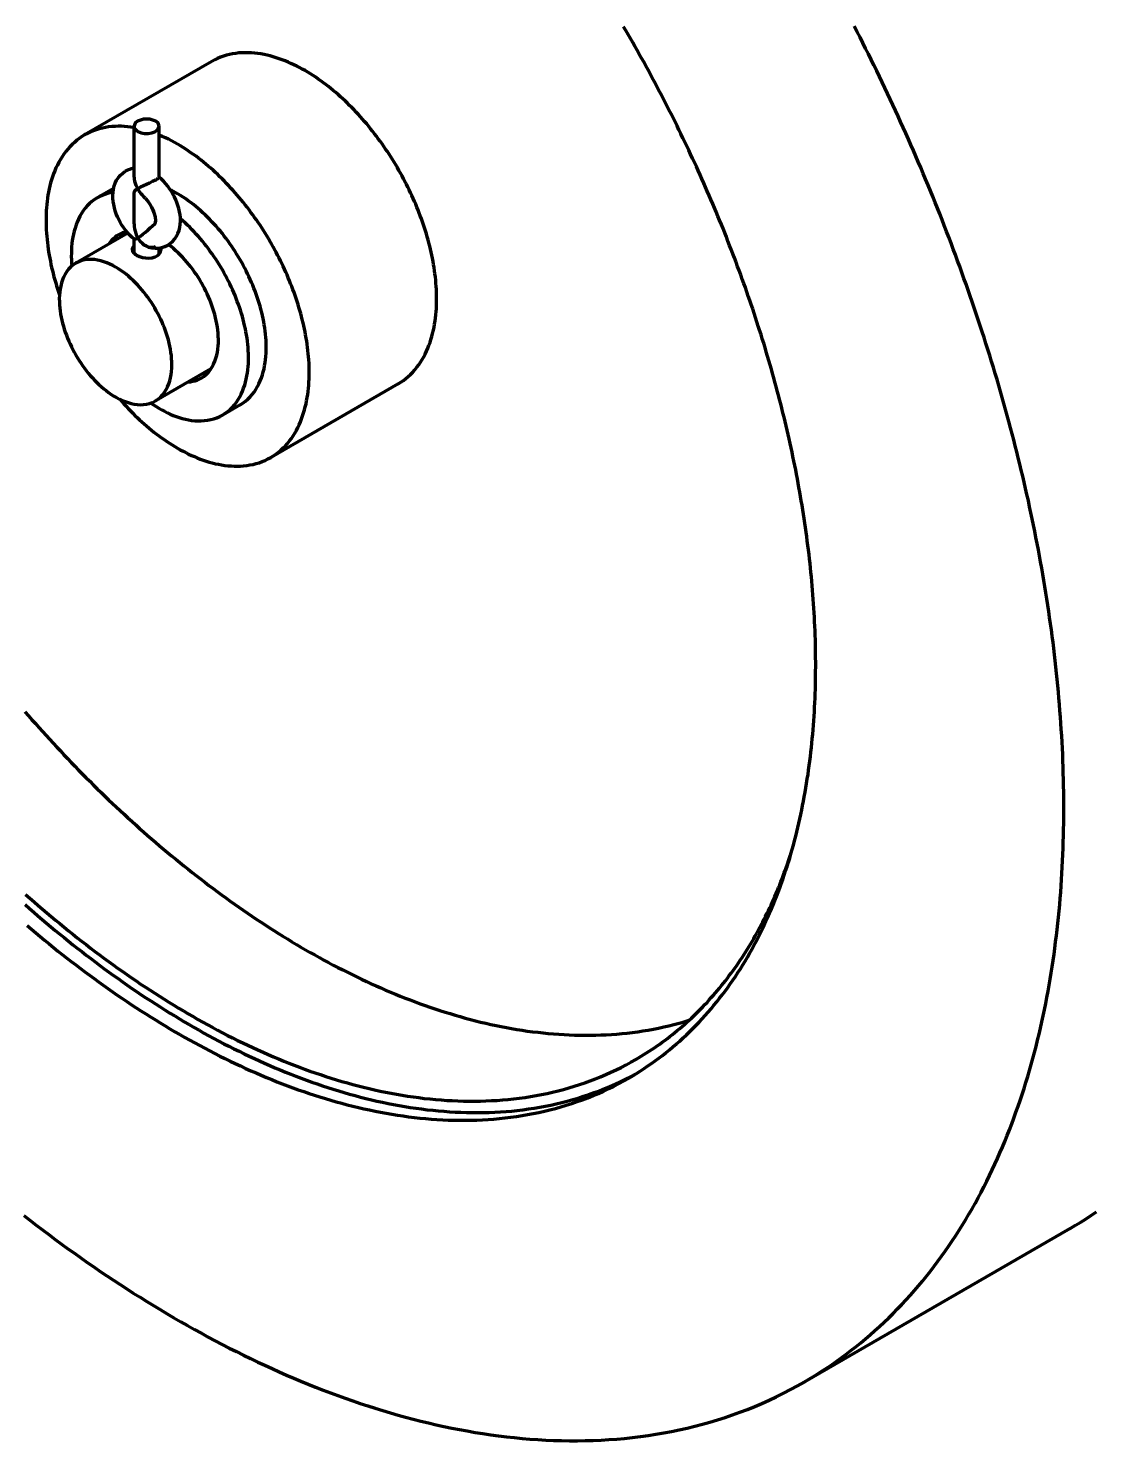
# Model space of a CAD drawing. Header units: millimetres. Extents: x 0 to 2382, y 0 to 420.
# Drawn here: x 286.15 to 303.14, y 48.27 to 70.81 of the extents above; entities that cross this region are included whole.
import ezdxf

# ---------------------------------------------------------------- set-up
doc = ezdxf.new("R2010")
doc.units = ezdxf.units.MM
doc.layers.add('01-VISIBLE', color=7, linetype='CONTINUOUS', lineweight=70)

msp = doc.modelspace()

# ---------------------------------------------------------------- linework, layer by layer
at = {"layer": '01-VISIBLE'}
for p, q in [((289.082, 70.277), (287.049, 69.103)), ((287.839, 68.43), (287.839, 69.242)), ((288.239, 68.43), (288.239, 69.242)), ((287.512, 68.25), (287.251, 68.1)), ((287.839, 67.684), (287.839, 68.187)), ((287.739, 67.539), (286.909, 67.06)), ((287.839, 67.216), (287.839, 67.44)), ((288.239, 67.201), (288.239, 67.3)), ((289.066, 65.372), (288.179, 64.86)), ((292.052, 65.133), (290.019, 63.959)), ((289.534, 64.799), (289.251, 64.636)), ((302.777, 51.66), (298.534, 49.211))]:
    msp.add_line(p, q, dxfattribs=at)
for points in [[(295.734, 54.06), (295.796, 54.097), (295.858, 54.134), (295.918, 54.172), (295.979, 54.212), (296.038, 54.252), (296.098, 54.292), (296.156, 54.334), (296.214, 54.377), (296.271, 54.42), (296.328, 54.465), (296.383, 54.51), (296.439, 54.556), (296.493, 54.603), (296.547, 54.65), (296.6, 54.699), (296.653, 54.748), (296.705, 54.797), (296.756, 54.848), (296.806, 54.899), (296.856, 54.951), (296.905, 55.004), (296.953, 55.057), (297, 55.111), (297.047, 55.165), (297.093, 55.221), (297.139, 55.276), (297.183, 55.333), (297.227, 55.39), (297.27, 55.447), (297.313, 55.505), (297.354, 55.564), (297.395, 55.623), (297.435, 55.682), (297.475, 55.742), (297.514, 55.803), (297.552, 55.864), (297.589, 55.925), (297.626, 55.987), (297.661, 56.049), (297.697, 56.112), (297.731, 56.175), (297.765, 56.239), (297.798, 56.302), (297.83, 56.367), (297.862, 56.431), (297.893, 56.496), (297.923, 56.561), (297.953, 56.626), (297.982, 56.692), (298.011, 56.758), (298.038, 56.824), (298.065, 56.891), (298.092, 56.958), (298.118, 57.025), (298.143, 57.092), (298.167, 57.16), (298.191, 57.228), (298.214, 57.296), (298.237, 57.364), (298.259, 57.432), (298.281, 57.501), (298.302, 57.569), (298.322, 57.638), (298.342, 57.707), (298.361, 57.777), (298.379, 57.846), (298.397, 57.916), (298.415, 57.985), (298.432, 58.055), (298.448, 58.125), (298.464, 58.195), (298.479, 58.266), (298.494, 58.336), (298.508, 58.406), (298.522, 58.477), (298.535, 58.548), (298.548, 58.618), (298.56, 58.689), (298.572, 58.76), (298.583, 58.831), (298.594, 58.902), (298.604, 58.973), (298.614, 59.044), (298.623, 59.116), (298.632, 59.187), (298.64, 59.258), (298.648, 59.33), (298.655, 59.401), (298.662, 59.473), (298.669, 59.544), (298.675, 59.616), (298.681, 59.688), (298.686, 59.759), (298.691, 59.831), (298.695, 59.903), (298.699, 59.974), (298.703, 60.046), (298.706, 60.118), (298.709, 60.19), (298.711, 60.262), (298.713, 60.333), (298.714, 60.405), (298.715, 60.477), (298.716, 60.549), (298.717, 60.621), (298.717, 60.693), (298.716, 60.765), (298.715, 60.836), (298.714, 60.908), (298.713, 60.98), (298.711, 61.052), (298.709, 61.124), (298.706, 61.196), (298.703, 61.267), (298.7, 61.339), (298.696, 61.411), (298.692, 61.483), (298.688, 61.554), (298.683, 61.626), (298.678, 61.698), (298.673, 61.77), (298.667, 61.841), (298.661, 61.913), (298.655, 61.984), (298.648, 62.056), (298.641, 62.127), (298.634, 62.199), (298.626, 62.27), (298.618, 62.342), (298.61, 62.413), (298.601, 62.485), (298.592, 62.556), (298.583, 62.627), (298.574, 62.698), (298.564, 62.77), (298.554, 62.841), (298.543, 62.912), (298.533, 62.983), (298.522, 63.054), (298.511, 63.125), (298.499, 63.196), (298.487, 63.267), (298.475, 63.338), (298.463, 63.408), (298.45, 63.479), (298.437, 63.55), (298.424, 63.62), (298.41, 63.691), (298.397, 63.761), (298.383, 63.832), (298.368, 63.902), (298.354, 63.973), (298.339, 64.043), (298.324, 64.113), (298.308, 64.184), (298.293, 64.254), (298.277, 64.324), (298.261, 64.394), (298.244, 64.464), (298.228, 64.534), (298.211, 64.604), (298.194, 64.673), (298.176, 64.743), (298.159, 64.813), (298.141, 64.882), (298.123, 64.952), (298.104, 65.021), (298.086, 65.091), (298.067, 65.16), (298.048, 65.229), (298.029, 65.299), (298.009, 65.368), (297.989, 65.437), (297.969, 65.506), (297.949, 65.575), (297.928, 65.644), (297.908, 65.712), (297.887, 65.781), (297.865, 65.85), (297.844, 65.918), (297.822, 65.987), (297.8, 66.055), (297.778, 66.124), (297.756, 66.192), (297.734, 66.26), (297.711, 66.328), (297.688, 66.397), (297.665, 66.465), (297.641, 66.533), (297.618, 66.6), (297.594, 66.668), (297.57, 66.736), (297.545, 66.804), (297.521, 66.871), (297.496, 66.939), (297.471, 67.006), (297.446, 67.073), (297.421, 67.141), (297.395, 67.208), (297.369, 67.275), (297.343, 67.342), (297.317, 67.409), (297.291, 67.476), (297.264, 67.542), (297.238, 67.609), (297.211, 67.676), (297.183, 67.742), (297.156, 67.809), (297.128, 67.875), (297.101, 67.941), (297.073, 68.007), (297.044, 68.074), (297.016, 68.14), (296.987, 68.205), (296.959, 68.271), (296.93, 68.337), (296.901, 68.403), (296.871, 68.468), (296.842, 68.534), (296.812, 68.599), (296.782, 68.665), (296.752, 68.73), (296.721, 68.795), (296.691, 68.86), (296.66, 68.925), (296.629, 68.99), (296.598, 69.055), (296.567, 69.119), (296.535, 69.184), (296.504, 69.248), (296.472, 69.313), (296.44, 69.377), (296.408, 69.441), (296.375, 69.506), (296.343, 69.57), (296.31, 69.633), (296.277, 69.697), (296.244, 69.761), (296.21, 69.825), (296.177, 69.888), (296.143, 69.952), (296.109, 70.015), (296.075, 70.078), (296.041, 70.142), (296.006, 70.205), (295.972, 70.268), (295.937, 70.33), (295.902, 70.393), (295.867, 70.456), (295.831, 70.518), (295.796, 70.581), (295.76, 70.643), (295.724, 70.706), (295.688, 70.768), (295.652, 70.83)], [(298.534, 49.211), (298.62, 49.261), (298.706, 49.313), (298.79, 49.366), (298.874, 49.421), (298.957, 49.476), (299.039, 49.533), (299.12, 49.591), (299.2, 49.65), (299.28, 49.711), (299.358, 49.772), (299.436, 49.835), (299.513, 49.899), (299.588, 49.964), (299.663, 50.03), (299.737, 50.097), (299.81, 50.165), (299.882, 50.234), (299.953, 50.304), (300.023, 50.376), (300.092, 50.448), (300.16, 50.521), (300.227, 50.595), (300.293, 50.67), (300.358, 50.745), (300.422, 50.822), (300.485, 50.9), (300.547, 50.978), (300.608, 51.057), (300.667, 51.137), (300.726, 51.217), (300.784, 51.299), (300.841, 51.381), (300.897, 51.463), (300.952, 51.547), (301.006, 51.631), (301.058, 51.716), (301.11, 51.801), (301.161, 51.887), (301.211, 51.973), (301.26, 52.06), (301.308, 52.148), (301.355, 52.236), (301.401, 52.324), (301.446, 52.414), (301.49, 52.503), (301.533, 52.593), (301.575, 52.684), (301.616, 52.775), (301.656, 52.866), (301.696, 52.958), (301.734, 53.05), (301.772, 53.142), (301.809, 53.235), (301.844, 53.328), (301.879, 53.422), (301.913, 53.515), (301.947, 53.609), (301.979, 53.704), (302.01, 53.799), (302.041, 53.894), (302.071, 53.989), (302.1, 54.084), (302.128, 54.18), (302.156, 54.276), (302.182, 54.372), (302.208, 54.469), (302.233, 54.565), (302.257, 54.662), (302.281, 54.759), (302.304, 54.856), (302.325, 54.954), (302.347, 55.051), (302.367, 55.149), (302.387, 55.247), (302.406, 55.345), (302.424, 55.443), (302.442, 55.541), (302.459, 55.639), (302.475, 55.738), (302.491, 55.836), (302.506, 55.935), (302.52, 56.034), (302.533, 56.133), (302.546, 56.232), (302.559, 56.331), (302.57, 56.43), (302.581, 56.529), (302.591, 56.628), (302.601, 56.728), (302.61, 56.827), (302.619, 56.927), (302.627, 57.026), (302.634, 57.126), (302.641, 57.225), (302.647, 57.325), (302.652, 57.425), (302.657, 57.524), (302.661, 57.624), (302.665, 57.724), (302.668, 57.823), (302.671, 57.923), (302.673, 58.023), (302.675, 58.123), (302.676, 58.223), (302.676, 58.322), (302.676, 58.422), (302.676, 58.522), (302.675, 58.622), (302.673, 58.722), (302.671, 58.821), (302.668, 58.921), (302.665, 59.021), (302.662, 59.121), (302.658, 59.22), (302.653, 59.32), (302.648, 59.42), (302.642, 59.519), (302.636, 59.619), (302.63, 59.719), (302.623, 59.818), (302.615, 59.918), (302.607, 60.017), (302.599, 60.117), (302.59, 60.216), (302.581, 60.315), (302.571, 60.415), (302.561, 60.514), (302.55, 60.613), (302.539, 60.713), (302.528, 60.812), (302.516, 60.911), (302.504, 61.01), (302.491, 61.109), (302.478, 61.208), (302.464, 61.307), (302.45, 61.405), (302.436, 61.504), (302.421, 61.603), (302.406, 61.702), (302.39, 61.8), (302.374, 61.899), (302.358, 61.997), (302.341, 62.096), (302.324, 62.194), (302.306, 62.292), (302.288, 62.39), (302.27, 62.488), (302.251, 62.586), (302.232, 62.684), (302.213, 62.782), (302.193, 62.88), (302.172, 62.978), (302.152, 63.075), (302.131, 63.173), (302.11, 63.271), (302.088, 63.368), (302.066, 63.465), (302.043, 63.563), (302.021, 63.66), (301.998, 63.757), (301.974, 63.854), (301.95, 63.951), (301.926, 64.048), (301.902, 64.144), (301.877, 64.241), (301.852, 64.338), (301.826, 64.434), (301.8, 64.531), (301.774, 64.627), (301.748, 64.723), (301.721, 64.819), (301.694, 64.915), (301.666, 65.011), (301.638, 65.107), (301.61, 65.203), (301.582, 65.298), (301.553, 65.394), (301.524, 65.489), (301.494, 65.585), (301.464, 65.68), (301.434, 65.775), (301.404, 65.87), (301.373, 65.965), (301.342, 66.06), (301.311, 66.155), (301.279, 66.25), (301.247, 66.344), (301.215, 66.439), (301.183, 66.533), (301.15, 66.627), (301.117, 66.721), (301.083, 66.816), (301.05, 66.909), (301.016, 67.003), (300.981, 67.097), (300.947, 67.191), (300.912, 67.284), (300.877, 67.378), (300.841, 67.471), (300.805, 67.564), (300.769, 67.657), (300.733, 67.75), (300.696, 67.843), (300.659, 67.936), (300.622, 68.028), (300.585, 68.121), (300.547, 68.213), (300.509, 68.305), (300.471, 68.398), (300.432, 68.49), (300.393, 68.582), (300.354, 68.673), (300.315, 68.765), (300.275, 68.857), (300.235, 68.948), (300.195, 69.039), (300.154, 69.131), (300.113, 69.222), (300.072, 69.313), (300.031, 69.403), (299.989, 69.494), (299.947, 69.585), (299.905, 69.675), (299.863, 69.766), (299.82, 69.856), (299.777, 69.946), (299.734, 70.036), (299.691, 70.126), (299.647, 70.216), (299.603, 70.305), (299.559, 70.395), (299.514, 70.484), (299.469, 70.573), (299.424, 70.662), (299.379, 70.751), (299.333, 70.84)], [(290.567, 70.13), (290.523, 70.155), (290.479, 70.179), (290.434, 70.202), (290.389, 70.224), (290.343, 70.245), (290.297, 70.266), (290.251, 70.285), (290.204, 70.303), (290.156, 70.32), (290.108, 70.336), (290.06, 70.351), (290.011, 70.364), (289.963, 70.376), (289.913, 70.387), (289.864, 70.396), (289.814, 70.403), (289.764, 70.409), (289.713, 70.413), (289.663, 70.416), (289.613, 70.416), (289.562, 70.414), (289.512, 70.411), (289.462, 70.405), (289.412, 70.397), (289.363, 70.387), (289.314, 70.374), (289.266, 70.36), (289.218, 70.342), (289.172, 70.323), (289.126, 70.301), (289.082, 70.277)], [(292.052, 65.133), (292.095, 65.159), (292.137, 65.187), (292.177, 65.218), (292.215, 65.25), (292.252, 65.284), (292.287, 65.32), (292.32, 65.358), (292.352, 65.397), (292.382, 65.437), (292.41, 65.478), (292.437, 65.521), (292.462, 65.565), (292.485, 65.609), (292.507, 65.655), (292.527, 65.701), (292.545, 65.748), (292.562, 65.795), (292.577, 65.843), (292.592, 65.891), (292.604, 65.939), (292.616, 65.988), (292.626, 66.038), (292.635, 66.087), (292.643, 66.137), (292.649, 66.186), (292.655, 66.236), (292.659, 66.286), (292.663, 66.337), (292.665, 66.387), (292.667, 66.437), (292.667, 66.487), (292.667, 66.537), (292.666, 66.588), (292.664, 66.638), (292.661, 66.688), (292.657, 66.738), (292.653, 66.788), (292.647, 66.838), (292.641, 66.888), (292.635, 66.938), (292.627, 66.987), (292.619, 67.037), (292.61, 67.087), (292.601, 67.136), (292.591, 67.185), (292.58, 67.234), (292.569, 67.283), (292.557, 67.332), (292.544, 67.381), (292.531, 67.429), (292.518, 67.478), (292.504, 67.526), (292.489, 67.574), (292.474, 67.622), (292.458, 67.669), (292.441, 67.717), (292.425, 67.764), (292.407, 67.811), (292.389, 67.858), (292.371, 67.905), (292.352, 67.952), (292.333, 67.998), (292.313, 68.044), (292.293, 68.09), (292.272, 68.136), (292.251, 68.182), (292.23, 68.227), (292.208, 68.272), (292.185, 68.317), (292.162, 68.362), (292.139, 68.406), (292.115, 68.45), (292.091, 68.494), (292.066, 68.538), (292.041, 68.582), (292.015, 68.625), (291.989, 68.668), (291.963, 68.711), (291.936, 68.753), (291.909, 68.796), (291.881, 68.838), (291.853, 68.879), (291.825, 68.921), (291.796, 68.962), (291.767, 69.003), (291.737, 69.043), (291.707, 69.083), (291.677, 69.123), (291.646, 69.163), (291.614, 69.202), (291.583, 69.241), (291.551, 69.28), (291.518, 69.318), (291.485, 69.356), (291.452, 69.394), (291.418, 69.431), (291.384, 69.468), (291.349, 69.504), (291.314, 69.54), (291.279, 69.576), (291.243, 69.611), (291.207, 69.646), (291.17, 69.68), (291.133, 69.714), (291.095, 69.747), (291.057, 69.78), (291.019, 69.812), (290.98, 69.844), (290.941, 69.876), (290.901, 69.906), (290.861, 69.937), (290.82, 69.966), (290.779, 69.995), (290.738, 70.024), (290.696, 70.051), (290.653, 70.078), (290.61, 70.104), (290.567, 70.13)], [(287.839, 69.221), (287.789, 69.229), (287.738, 69.235), (287.688, 69.239), (287.637, 69.242), (287.586, 69.242), (287.535, 69.241), (287.484, 69.238), (287.433, 69.232), (287.383, 69.224), (287.333, 69.214), (287.284, 69.201), (287.235, 69.187), (287.187, 69.169), (287.14, 69.15), (287.094, 69.128), (287.049, 69.103)], [(288.239, 69.242), (288.222, 69.289), (288.184, 69.321), (288.139, 69.342), (288.09, 69.354), (288.039, 69.357), (287.989, 69.354), (287.94, 69.342), (287.894, 69.321), (287.856, 69.289), (287.839, 69.242)], [(287.839, 69.242), (287.842, 69.225), (287.848, 69.208), (287.858, 69.194), (287.87, 69.181), (287.883, 69.17), (287.898, 69.16)], [(287.898, 69.16), (287.95, 69.139), (288.006, 69.128), (288.063, 69.127), (288.12, 69.136), (288.173, 69.156), (288.218, 69.19), (288.239, 69.242)], [(287.049, 69.103), (287.006, 69.077), (286.964, 69.048), (286.924, 69.018), (286.886, 68.985), (286.849, 68.951), (286.813, 68.915), (286.78, 68.877), (286.748, 68.838), (286.718, 68.797), (286.69, 68.755), (286.663, 68.712), (286.638, 68.668), (286.615, 68.623), (286.593, 68.578), (286.573, 68.531), (286.555, 68.484), (286.538, 68.437), (286.523, 68.389), (286.508, 68.34), (286.496, 68.291), (286.484, 68.242), (286.474, 68.192), (286.465, 68.143), (286.458, 68.093), (286.451, 68.043), (286.446, 67.992), (286.442, 67.942), (286.438, 67.892), (286.436, 67.841), (286.435, 67.791), (286.434, 67.74), (286.435, 67.69), (286.436, 67.639), (286.438, 67.589), (286.441, 67.538), (286.445, 67.488), (286.45, 67.438), (286.455, 67.387), (286.462, 67.337), (286.468, 67.287), (286.476, 67.237), (286.484, 67.187), (286.493, 67.138), (286.503, 67.088), (286.513, 67.039), (286.524, 66.989), (286.536, 66.94), (286.548, 66.891), (286.561, 66.842), (286.574, 66.793), (286.588, 66.745), (286.602, 66.696), (286.617, 66.648), (286.633, 66.6), (286.649, 66.552)], [(288.534, 68.956), (288.486, 68.983), (288.438, 69.009), (288.389, 69.034), (288.34, 69.058), (288.29, 69.081), (288.239, 69.102)], [(290.019, 63.959), (290.062, 63.985), (290.104, 64.014), (290.144, 64.044), (290.182, 64.076), (290.219, 64.111), (290.254, 64.146), (290.287, 64.184), (290.319, 64.223), (290.349, 64.263), (290.377, 64.305), (290.404, 64.347), (290.429, 64.391), (290.452, 64.436), (290.474, 64.481), (290.494, 64.527), (290.512, 64.574), (290.529, 64.621), (290.545, 64.669), (290.559, 64.717), (290.571, 64.766), (290.583, 64.815), (290.593, 64.864), (290.602, 64.913), (290.61, 64.963), (290.616, 65.013), (290.622, 65.063), (290.626, 65.113), (290.63, 65.163), (290.632, 65.213), (290.634, 65.263), (290.634, 65.313), (290.634, 65.364), (290.633, 65.414), (290.631, 65.464), (290.628, 65.514), (290.624, 65.564), (290.62, 65.614), (290.614, 65.664), (290.608, 65.714), (290.602, 65.764), (290.594, 65.814), (290.586, 65.863), (290.577, 65.913), (290.568, 65.962), (290.558, 66.011), (290.547, 66.06), (290.536, 66.109), (290.524, 66.158), (290.512, 66.207), (290.498, 66.255), (290.485, 66.304), (290.471, 66.352), (290.456, 66.4), (290.441, 66.448), (290.425, 66.496), (290.409, 66.543), (290.392, 66.59), (290.374, 66.638), (290.357, 66.685), (290.338, 66.731), (290.319, 66.778), (290.3, 66.824), (290.28, 66.871), (290.26, 66.917), (290.239, 66.962), (290.218, 67.008), (290.197, 67.053), (290.175, 67.098), (290.152, 67.143), (290.129, 67.188), (290.106, 67.232), (290.082, 67.277), (290.058, 67.321), (290.033, 67.365), (290.008, 67.408), (289.982, 67.451), (289.957, 67.494), (289.93, 67.537), (289.903, 67.58), (289.876, 67.622), (289.849, 67.664), (289.821, 67.706), (289.792, 67.747), (289.763, 67.788), (289.734, 67.829), (289.704, 67.869), (289.674, 67.91), (289.644, 67.95), (289.613, 67.989), (289.582, 68.029), (289.55, 68.068), (289.518, 68.106), (289.485, 68.144), (289.452, 68.182), (289.419, 68.22), (289.385, 68.257), (289.351, 68.294), (289.316, 68.33), (289.281, 68.366), (289.246, 68.402), (289.21, 68.437), (289.174, 68.472), (289.137, 68.506), (289.1, 68.54), (289.062, 68.573), (289.024, 68.606), (288.986, 68.639), (288.947, 68.671), (288.908, 68.702), (288.868, 68.733), (288.828, 68.763), (288.787, 68.792), (288.746, 68.821), (288.705, 68.85), (288.663, 68.877), (288.62, 68.904), (288.578, 68.931), (288.534, 68.956)], [(287.84, 67.44), (287.802, 67.473), (287.767, 67.508), (287.733, 67.546), (287.701, 67.585), (287.672, 67.625), (287.644, 67.667), (287.619, 67.71), (287.595, 67.755), (287.574, 67.8), (287.555, 67.847), (287.539, 67.894), (287.525, 67.943), (287.514, 67.992), (287.506, 68.041), (287.501, 68.091), (287.5, 68.141), (287.503, 68.192), (287.51, 68.241), (287.522, 68.29), (287.538, 68.337), (287.56, 68.383), (287.588, 68.425), (287.62, 68.463), (287.658, 68.496), (287.699, 68.524)], [(287.839, 68.571), (287.815, 68.567), (287.791, 68.562), (287.767, 68.555), (287.744, 68.546), (287.721, 68.536), (287.699, 68.524)], [(287.839, 68.43), (287.842, 68.397), (287.848, 68.365), (287.857, 68.334), (287.869, 68.304), (287.882, 68.274), (287.898, 68.246)], [(288.181, 68.385), (288.134, 68.36), (288.087, 68.337), (288.04, 68.314), (287.992, 68.293), (287.944, 68.27), (287.898, 68.246)], [(288.181, 68.385), (288.191, 68.391), (288.202, 68.398), (288.212, 68.404), (288.223, 68.412), (288.232, 68.42), (288.239, 68.43)], [(288.239, 68.43), (288.239, 68.43), (288.239, 68.43), (288.239, 68.431), (288.239, 68.431), (288.239, 68.431), (288.239, 68.431)], [(288.379, 67.347), (288.421, 67.375), (288.458, 67.408), (288.491, 67.446), (288.518, 67.488), (288.54, 67.534), (288.557, 67.581), (288.569, 67.63), (288.576, 67.679), (288.579, 67.729), (288.578, 67.78), (288.573, 67.829), (288.565, 67.879), (288.554, 67.928), (288.54, 67.976), (288.524, 68.024), (288.505, 68.07), (288.484, 68.116), (288.46, 68.16), (288.435, 68.203), (288.407, 68.245), (288.378, 68.286), (288.346, 68.325), (288.313, 68.362), (288.277, 68.397), (288.239, 68.431)], [(287.251, 68.1), (287.208, 68.073), (287.167, 68.042), (287.129, 68.009), (287.093, 67.973), (287.059, 67.935), (287.028, 67.894), (287, 67.852), (286.975, 67.807), (286.952, 67.762), (286.931, 67.715), (286.913, 67.668), (286.897, 67.619), (286.883, 67.57), (286.871, 67.521), (286.861, 67.471), (286.853, 67.42), (286.847, 67.37), (286.842, 67.319), (286.839, 67.268), (286.838, 67.217), (286.837, 67.166), (286.838, 67.115), (286.841, 67.064), (286.845, 67.014)], [(287.502, 68.185), (287.458, 68.178), (287.415, 68.168), (287.373, 68.155), (287.331, 68.139), (287.291, 68.121), (287.251, 68.1)], [(287.898, 68.246), (287.886, 68.238), (287.874, 68.231), (287.862, 68.222), (287.852, 68.212), (287.843, 68.2), (287.839, 68.187)], [(288.015, 68.095), (287.993, 68.118), (287.972, 68.142), (287.951, 68.167), (287.932, 68.192), (287.915, 68.219), (287.898, 68.246)], [(287.9, 68.178), (287.9, 68.178), (287.9, 68.178), (287.9, 68.178), (287.9, 68.178), (287.9, 68.178), (287.9, 68.178)], [(288.015, 68.095), (288.049, 68.057), (288.079, 68.017), (288.106, 67.974), (288.13, 67.929), (288.149, 67.882), (288.165, 67.834), (288.175, 67.785), (288.179, 67.734), (288.17, 67.685)], [(288.02, 68.09), (288.057, 68.047), (288.089, 68.002), (288.118, 67.953), (288.141, 67.903), (288.16, 67.85), (288.174, 67.795), (288.179, 67.74), (288.17, 67.685)], [(288.534, 68.164), (288.516, 68.175), (288.497, 68.185), (288.479, 68.195), (288.46, 68.205), (288.441, 68.215), (288.422, 68.224)], [(289.534, 64.799), (289.577, 64.826), (289.618, 64.856), (289.656, 64.889), (289.692, 64.925), (289.725, 64.963), (289.756, 65.003), (289.784, 65.045), (289.809, 65.089), (289.832, 65.134), (289.853, 65.18), (289.871, 65.227), (289.887, 65.275), (289.901, 65.323), (289.913, 65.372), (289.923, 65.422), (289.931, 65.472), (289.938, 65.522), (289.943, 65.572), (289.946, 65.623), (289.948, 65.673), (289.948, 65.724), (289.948, 65.774), (289.945, 65.825), (289.942, 65.875), (289.937, 65.925), (289.932, 65.976), (289.925, 66.026), (289.917, 66.076), (289.908, 66.125), (289.898, 66.175), (289.888, 66.224), (289.876, 66.273), (289.863, 66.322), (289.85, 66.371), (289.835, 66.42), (289.82, 66.468), (289.804, 66.516), (289.788, 66.563), (289.77, 66.611), (289.752, 66.658), (289.733, 66.705), (289.714, 66.751), (289.693, 66.798), (289.672, 66.844), (289.651, 66.889), (289.628, 66.935), (289.605, 66.98), (289.581, 67.024), (289.557, 67.068), (289.532, 67.112), (289.506, 67.156), (289.48, 67.199), (289.453, 67.242), (289.426, 67.284), (289.398, 67.326), (289.369, 67.368), (289.339, 67.409), (289.309, 67.45), (289.279, 67.49), (289.248, 67.529), (289.216, 67.569), (289.183, 67.607), (289.15, 67.646), (289.116, 67.683), (289.082, 67.72), (289.047, 67.757), (289.012, 67.793), (288.975, 67.828), (288.939, 67.863), (288.901, 67.897), (288.863, 67.93), (288.824, 67.962), (288.785, 67.994), (288.745, 68.025), (288.704, 68.054), (288.663, 68.083), (288.62, 68.111), (288.578, 68.138), (288.534, 68.164)], [(287.839, 67.684), (287.841, 67.646), (287.846, 67.607), (287.854, 67.569), (287.866, 67.532), (287.88, 67.496), (287.898, 67.462)], [(287.898, 67.462), (287.941, 67.489), (287.981, 67.52), (288.02, 67.552), (288.058, 67.586), (288.095, 67.621), (288.132, 67.656), (288.171, 67.688)], [(288.17, 67.685), (288.171, 67.686), (288.172, 67.688), (288.174, 67.689), (288.175, 67.69), (288.177, 67.692), (288.179, 67.693)], [(289.251, 64.636), (289.294, 64.663), (289.335, 64.693), (289.373, 64.726), (289.409, 64.762), (289.442, 64.8), (289.473, 64.84), (289.501, 64.882), (289.527, 64.925), (289.55, 64.971), (289.57, 65.017), (289.588, 65.064), (289.605, 65.112), (289.618, 65.16), (289.63, 65.21), (289.64, 65.259), (289.649, 65.309), (289.655, 65.359), (289.66, 65.409), (289.663, 65.46), (289.665, 65.51), (289.666, 65.561), (289.665, 65.612), (289.662, 65.662), (289.659, 65.713), (289.654, 65.763), (289.649, 65.813), (289.642, 65.863), (289.634, 65.913), (289.625, 65.963), (289.615, 66.013), (289.604, 66.062), (289.593, 66.111), (289.58, 66.16), (289.567, 66.209), (289.552, 66.257), (289.537, 66.306), (289.521, 66.354), (289.505, 66.401), (289.487, 66.449), (289.469, 66.496), (289.45, 66.543), (289.43, 66.59), (289.41, 66.636), (289.389, 66.682), (289.367, 66.728), (289.345, 66.773), (289.321, 66.818), (289.298, 66.862), (289.273, 66.907), (289.248, 66.951), (289.223, 66.994), (289.196, 67.037), (289.169, 67.08), (289.142, 67.123), (289.114, 67.165), (289.085, 67.206), (289.055, 67.247), (289.025, 67.288), (288.995, 67.328), (288.963, 67.368), (288.931, 67.407), (288.899, 67.446), (288.866, 67.484), (288.832, 67.522), (288.798, 67.559), (288.763, 67.595), (288.727, 67.631), (288.691, 67.667), (288.654, 67.701), (288.616, 67.735), (288.578, 67.768)], [(287.591, 67.511), (287.561, 67.492), (287.532, 67.47), (287.505, 67.446), (287.481, 67.421), (287.458, 67.393), (287.436, 67.364)], [(287.72, 67.561), (287.698, 67.555), (287.676, 67.549), (287.654, 67.541), (287.633, 67.532), (287.612, 67.522), (287.591, 67.511)], [(287.733, 67.546), (287.73, 67.543), (287.728, 67.54), (287.726, 67.537), (287.724, 67.534), (287.721, 67.53), (287.719, 67.527)], [(287.733, 67.546), (287.73, 67.543), (287.728, 67.54), (287.726, 67.537), (287.724, 67.534), (287.721, 67.53), (287.719, 67.527)], [(287.839, 67.442), (287.839, 67.441), (287.839, 67.441), (287.839, 67.441), (287.84, 67.44), (287.84, 67.44), (287.84, 67.44)], [(287.84, 67.44), (287.85, 67.44), (287.86, 67.443), (287.87, 67.447), (287.879, 67.452), (287.889, 67.457), (287.898, 67.462)], [(288.072, 67.314), (288.036, 67.328), (288.002, 67.347), (287.971, 67.371), (287.943, 67.399), (287.919, 67.429), (287.898, 67.462)], [(287.839, 67.332), (287.831, 67.324), (287.824, 67.315), (287.818, 67.306), (287.813, 67.296), (287.81, 67.285), (287.809, 67.274)], [(287.809, 67.274), (287.812, 67.255), (287.82, 67.238), (287.832, 67.223), (287.846, 67.21), (287.861, 67.199), (287.877, 67.188)], [(287.877, 67.188), (287.924, 67.167), (287.973, 67.151), (288.024, 67.142), (288.076, 67.14), (288.128, 67.145), (288.178, 67.159), (288.222, 67.185), (288.256, 67.224), (288.269, 67.274)], [(288.072, 67.314), (288.124, 67.303), (288.176, 67.298), (288.229, 67.299), (288.281, 67.308), (288.332, 67.324), (288.379, 67.347)], [(288.181, 67.323), (288.164, 67.315), (288.146, 67.31), (288.128, 67.308), (288.109, 67.308), (288.09, 67.31), (288.072, 67.314)], [(288.269, 67.274), (288.269, 67.279), (288.269, 67.284), (288.268, 67.289), (288.267, 67.294), (288.266, 67.299), (288.264, 67.304)], [(288.911, 65.225), (288.954, 65.252), (288.992, 65.285), (289.027, 65.321), (289.058, 65.36), (289.086, 65.403), (289.109, 65.447), (289.129, 65.494), (289.145, 65.541), (289.158, 65.59), (289.169, 65.639), (289.176, 65.689), (289.181, 65.739), (289.184, 65.789), (289.185, 65.84), (289.183, 65.89), (289.18, 65.94), (289.175, 65.99), (289.168, 66.04), (289.16, 66.09), (289.15, 66.139), (289.139, 66.188), (289.127, 66.237), (289.113, 66.286), (289.098, 66.334), (289.082, 66.381), (289.064, 66.429), (289.046, 66.475), (289.026, 66.522), (289.005, 66.568), (288.984, 66.613), (288.961, 66.658), (288.937, 66.703), (288.913, 66.747), (288.887, 66.79), (288.861, 66.833), (288.833, 66.875), (288.805, 66.917), (288.775, 66.957), (288.745, 66.998), (288.714, 67.037), (288.682, 67.076), (288.649, 67.114), (288.615, 67.151), (288.58, 67.187), (288.544, 67.223), (288.507, 67.257), (288.469, 67.29), (288.43, 67.322), (288.39, 67.353)], [(286.909, 67.06), (286.868, 67.032), (286.829, 67), (286.795, 66.964), (286.764, 66.924), (286.738, 66.881), (286.715, 66.837), (286.696, 66.79), (286.681, 66.743), (286.668, 66.694), (286.659, 66.645), (286.652, 66.596), (286.648, 66.546), (286.646, 66.496), (286.647, 66.446), (286.649, 66.396), (286.653, 66.346), (286.659, 66.296), (286.667, 66.247), (286.676, 66.197), (286.686, 66.148), (286.698, 66.1), (286.712, 66.052), (286.726, 66.004), (286.742, 65.956), (286.759, 65.909), (286.778, 65.863), (286.797, 65.816), (286.817, 65.771), (286.839, 65.726), (286.861, 65.681), (286.885, 65.637), (286.909, 65.593), (286.935, 65.55), (286.961, 65.508), (286.989, 65.466), (287.017, 65.424), (287.047, 65.384), (287.077, 65.344), (287.108, 65.305), (287.14, 65.267), (287.174, 65.229), (287.208, 65.193), (287.243, 65.157), (287.279, 65.122), (287.316, 65.089), (287.354, 65.056), (287.393, 65.025), (287.433, 64.995), (287.474, 64.966), (287.516, 64.939), (287.56, 64.914), (287.604, 64.891), (287.649, 64.869), (287.695, 64.85), (287.743, 64.834), (287.791, 64.82), (287.84, 64.81), (287.889, 64.803), (287.939, 64.8), (287.989, 64.802), (288.039, 64.809), (288.088, 64.82), (288.135, 64.837), (288.179, 64.86)], [(287.544, 66.997), (287.499, 67.021), (287.453, 67.044), (287.406, 67.064), (287.358, 67.082), (287.308, 67.096), (287.258, 67.108), (287.207, 67.115), (287.156, 67.119), (287.105, 67.118), (287.054, 67.111), (287.004, 67.1), (286.955, 67.082), (286.909, 67.06)], [(288.179, 64.86), (288.222, 64.888), (288.26, 64.92), (288.295, 64.957), (288.326, 64.998), (288.352, 65.041), (288.375, 65.086), (288.394, 65.133), (288.409, 65.181), (288.421, 65.231), (288.431, 65.281), (288.437, 65.331), (288.441, 65.381), (288.442, 65.432), (288.442, 65.483), (288.439, 65.533), (288.434, 65.584), (288.428, 65.634), (288.42, 65.684), (288.41, 65.734), (288.399, 65.783), (288.387, 65.833), (288.373, 65.881), (288.358, 65.93), (288.341, 65.978), (288.324, 66.025), (288.305, 66.072), (288.285, 66.119), (288.264, 66.165), (288.242, 66.211), (288.218, 66.256), (288.194, 66.3), (288.169, 66.344), (288.143, 66.388), (288.115, 66.43), (288.087, 66.472), (288.058, 66.514), (288.028, 66.555), (287.996, 66.595), (287.964, 66.634), (287.931, 66.672), (287.897, 66.71), (287.862, 66.746), (287.826, 66.782), (287.789, 66.816), (287.751, 66.85), (287.711, 66.882), (287.671, 66.913), (287.63, 66.942), (287.588, 66.97), (287.544, 66.997)], [(288.706, 65.164), (288.742, 65.168), (288.778, 65.174), (288.812, 65.183), (288.847, 65.194), (288.88, 65.208), (288.911, 65.225)], [(288.989, 65.327), (288.997, 65.328), (289.005, 65.329), (289.013, 65.33), (289.022, 65.331), (289.03, 65.332), (289.038, 65.333)], [(288.989, 65.327), (288.997, 65.328), (289.005, 65.329), (289.013, 65.33), (289.022, 65.331), (289.03, 65.332), (289.038, 65.333)], [(287.61, 64.888), (287.643, 64.85), (287.677, 64.812), (287.711, 64.775), (287.746, 64.739), (287.781, 64.702), (287.817, 64.666), (287.853, 64.631), (287.889, 64.596), (287.926, 64.561), (287.963, 64.527), (288.001, 64.494), (288.039, 64.461), (288.078, 64.428), (288.117, 64.396), (288.156, 64.364), (288.196, 64.333), (288.236, 64.303), (288.277, 64.273), (288.318, 64.244), (288.36, 64.215), (288.402, 64.187), (288.445, 64.16), (288.488, 64.134), (288.531, 64.108), (288.575, 64.083), (288.62, 64.059), (288.664, 64.036), (288.71, 64.013), (288.756, 63.992), (288.802, 63.972), (288.848, 63.952), (288.896, 63.934), (288.943, 63.917), (288.991, 63.901), (289.039, 63.886), (289.088, 63.872), (289.137, 63.86), (289.186, 63.85), (289.236, 63.84), (289.286, 63.833), (289.336, 63.827), (289.387, 63.823), (289.437, 63.82), (289.488, 63.82), (289.538, 63.822), (289.588, 63.825), (289.639, 63.831), (289.689, 63.839), (289.738, 63.849), (289.787, 63.862), (289.835, 63.876), (289.883, 63.894), (289.929, 63.913), (289.975, 63.935), (290.019, 63.959)], [(288.107, 64.827), (288.149, 64.798), (288.192, 64.771), (288.236, 64.744), (288.28, 64.719), (288.325, 64.695), (288.371, 64.672), (288.417, 64.651), (288.464, 64.631), (288.511, 64.613), (288.56, 64.596), (288.609, 64.582), (288.658, 64.569), (288.708, 64.559), (288.758, 64.551), (288.809, 64.545), (288.86, 64.542), (288.911, 64.543), (288.962, 64.546), (289.012, 64.552), (289.062, 64.562), (289.111, 64.575), (289.16, 64.592), (289.206, 64.612), (289.251, 64.636)], [(286.098, 59.903), (286.153, 59.839), (286.209, 59.776), (286.265, 59.713), (286.321, 59.65), (286.377, 59.587), (286.434, 59.525), (286.491, 59.463), (286.548, 59.401), (286.605, 59.339), (286.663, 59.278), (286.72, 59.216), (286.778, 59.155), (286.837, 59.094), (286.895, 59.034), (286.954, 58.973), (287.013, 58.913), (287.072, 58.853), (287.132, 58.794), (287.192, 58.734), (287.252, 58.675), (287.312, 58.616), (287.372, 58.558), (287.433, 58.499), (287.494, 58.441), (287.555, 58.384), (287.617, 58.326), (287.679, 58.269), (287.741, 58.212), (287.803, 58.155), (287.865, 58.098), (287.928, 58.042), (287.991, 57.986), (288.054, 57.931), (288.118, 57.875), (288.181, 57.82), (288.245, 57.765), (288.31, 57.711), (288.374, 57.657), (288.439, 57.603), (288.504, 57.549), (288.569, 57.496), (288.635, 57.443), (288.701, 57.39), (288.767, 57.338), (288.833, 57.286), (288.9, 57.235), (288.966, 57.183), (289.033, 57.132), (289.101, 57.082), (289.168, 57.031), (289.236, 56.981), (289.304, 56.932), (289.373, 56.883), (289.441, 56.834), (289.51, 56.785), (289.579, 56.737), (289.649, 56.689), (289.719, 56.642), (289.789, 56.595), (289.859, 56.549), (289.929, 56.502), (290, 56.457), (290.071, 56.411), (290.142, 56.366), (290.214, 56.322), (290.286, 56.278), (290.358, 56.234), (290.43, 56.191), (290.503, 56.148), (290.575, 56.106), (290.648, 56.064), (290.722, 56.023), (290.796, 55.982), (290.869, 55.941), (290.944, 55.902), (291.018, 55.862), (291.093, 55.823), (291.168, 55.785), (291.243, 55.747), (291.318, 55.709), (291.394, 55.673), (291.47, 55.636), (291.547, 55.601), (291.623, 55.565), (291.7, 55.531), (291.777, 55.497), (291.854, 55.463), (291.932, 55.43), (292.01, 55.398), (292.088, 55.367), (292.166, 55.335), (292.245, 55.305), (292.323, 55.275), (292.403, 55.246), (292.482, 55.218), (292.561, 55.19), (292.641, 55.163), (292.721, 55.137), (292.802, 55.111), (292.882, 55.087), (292.963, 55.062), (293.044, 55.039), (293.125, 55.016), (293.206, 54.995), (293.288, 54.974), (293.37, 54.953), (293.452, 54.934), (293.534, 54.916), (293.616, 54.898), (293.699, 54.881), (293.781, 54.865), (293.864, 54.85), (293.947, 54.836), (294.031, 54.823), (294.114, 54.81), (294.197, 54.799), (294.281, 54.789), (294.365, 54.779), (294.449, 54.771), (294.532, 54.764), (294.616, 54.757), (294.701, 54.752), (294.785, 54.748), (294.869, 54.745), (294.953, 54.743), (295.037, 54.742), (295.122, 54.742), (295.206, 54.744), (295.29, 54.747), (295.374, 54.75), (295.458, 54.755), (295.542, 54.762), (295.626, 54.769), (295.71, 54.778), (295.794, 54.788), (295.877, 54.799), (295.96, 54.811), (296.044, 54.825), (296.126, 54.84), (296.209, 54.857), (296.291, 54.874), (296.373, 54.893), (296.455, 54.914), (296.537, 54.936), (296.618, 54.959), (296.698, 54.983)], [(295.846, 54.356), (295.89, 54.382), (295.933, 54.407), (295.976, 54.434), (296.019, 54.461), (296.061, 54.488), (296.103, 54.516), (296.145, 54.544), (296.187, 54.572), (296.228, 54.602), (296.269, 54.631), (296.31, 54.661), (296.35, 54.691), (296.39, 54.722), (296.429, 54.753), (296.469, 54.785), (296.508, 54.817), (296.546, 54.849), (296.585, 54.882), (296.623, 54.915), (296.66, 54.949), (296.698, 54.983), (296.734, 55.017), (296.771, 55.052), (296.807, 55.087), (296.843, 55.122), (296.879, 55.158), (296.914, 55.194), (296.949, 55.231), (296.983, 55.267), (297.017, 55.305), (297.051, 55.342), (297.084, 55.38), (297.117, 55.418), (297.15, 55.456), (297.182, 55.495), (297.214, 55.534), (297.246, 55.573), (297.277, 55.613), (297.308, 55.653), (297.338, 55.693), (297.368, 55.734), (297.398, 55.774), (297.427, 55.815), (297.456, 55.857), (297.485, 55.898), (297.513, 55.94), (297.541, 55.982), (297.569, 56.024), (297.596, 56.067), (297.623, 56.109), (297.649, 56.152), (297.675, 56.195), (297.701, 56.239), (297.727, 56.282), (297.752, 56.326), (297.776, 56.37), (297.801, 56.414), (297.825, 56.459), (297.848, 56.503), (297.872, 56.548), (297.895, 56.593), (297.917, 56.638), (297.939, 56.683), (297.961, 56.728), (297.983, 56.774), (298.004, 56.82), (298.025, 56.866), (298.046, 56.912), (298.066, 56.958), (298.086, 57.004), (298.105, 57.051), (298.125, 57.097), (298.144, 57.144), (298.162, 57.191), (298.181, 57.238), (298.199, 57.285), (298.216, 57.332), (298.234, 57.379), (298.251, 57.427), (298.267, 57.474), (298.284, 57.522), (298.3, 57.57), (298.316, 57.618)], [(286.103, 56.826), (286.17, 56.766), (286.238, 56.706), (286.306, 56.647), (286.375, 56.589), (286.444, 56.53), (286.513, 56.472), (286.582, 56.414), (286.652, 56.357), (286.721, 56.3), (286.792, 56.243), (286.862, 56.187), (286.933, 56.131), (287.004, 56.076), (287.075, 56.02), (287.147, 55.966), (287.219, 55.911), (287.291, 55.857), (287.364, 55.803), (287.436, 55.75), (287.509, 55.697), (287.583, 55.645), (287.656, 55.593), (287.73, 55.541), (287.805, 55.49), (287.879, 55.439), (287.954, 55.389), (288.029, 55.339), (288.105, 55.29), (288.181, 55.241), (288.257, 55.193), (288.333, 55.145), (288.41, 55.097), (288.487, 55.05), (288.564, 55.003), (288.641, 54.957), (288.719, 54.912), (288.797, 54.867), (288.876, 54.822), (288.955, 54.778), (289.034, 54.735), (289.113, 54.692), (289.193, 54.65), (289.273, 54.608), (289.353, 54.567), (289.433, 54.526), (289.514, 54.486), (289.595, 54.447), (289.677, 54.408), (289.759, 54.37), (289.841, 54.332), (289.923, 54.296), (290.006, 54.259), (290.088, 54.224), (290.172, 54.189), (290.255, 54.155), (290.339, 54.121), (290.423, 54.089), (290.507, 54.057), (290.592, 54.025), (290.677, 53.995), (290.762, 53.965), (290.847, 53.936), (290.933, 53.908), (291.019, 53.881), (291.105, 53.854), (291.192, 53.828), (291.278, 53.804), (291.365, 53.78), (291.452, 53.757), (291.54, 53.734), (291.627, 53.713), (291.715, 53.693), (291.803, 53.674), (291.892, 53.655), (291.98, 53.638), (292.069, 53.621), (292.158, 53.606), (292.247, 53.592), (292.336, 53.579), (292.425, 53.566), (292.515, 53.555), (292.605, 53.545), (292.694, 53.537), (292.784, 53.529), (292.874, 53.522), (292.964, 53.517), (293.054, 53.513), (293.144, 53.51), (293.235, 53.509), (293.325, 53.508), (293.415, 53.509), (293.505, 53.512), (293.595, 53.515), (293.685, 53.52), (293.775, 53.527), (293.865, 53.534), (293.955, 53.544), (294.044, 53.554), (294.134, 53.566), (294.223, 53.58), (294.312, 53.595), (294.401, 53.611), (294.489, 53.629), (294.577, 53.648), (294.665, 53.669), (294.752, 53.692), (294.839, 53.716), (294.926, 53.741), (295.012, 53.768), (295.097, 53.797), (295.182, 53.827), (295.267, 53.858), (295.351, 53.892), (295.434, 53.926), (295.516, 53.963), (295.598, 54.001), (295.68, 54.04), (295.76, 54.081), (295.84, 54.123)], [(286.109, 56.989), (286.176, 56.93), (286.243, 56.87), (286.311, 56.812), (286.379, 56.753), (286.447, 56.695), (286.515, 56.637), (286.584, 56.58), (286.653, 56.523), (286.722, 56.466), (286.792, 56.41), (286.862, 56.354), (286.932, 56.298), (287.002, 56.243), (287.073, 56.188), (287.144, 56.133), (287.215, 56.079), (287.287, 56.025), (287.359, 55.972), (287.431, 55.919), (287.503, 55.866), (287.576, 55.814), (287.649, 55.762), (287.723, 55.711), (287.796, 55.66), (287.87, 55.61), (287.944, 55.559), (288.019, 55.51), (288.094, 55.461), (288.169, 55.412), (288.244, 55.364), (288.32, 55.316), (288.396, 55.269), (288.473, 55.222), (288.549, 55.176), (288.626, 55.13), (288.703, 55.084), (288.781, 55.04), (288.859, 54.995), (288.937, 54.952), (289.015, 54.908), (289.094, 54.866), (289.173, 54.824), (289.252, 54.782), (289.332, 54.741), (289.412, 54.701), (289.492, 54.661), (289.573, 54.622), (289.653, 54.583), (289.735, 54.545), (289.816, 54.508), (289.898, 54.471), (289.98, 54.435), (290.062, 54.4), (290.144, 54.365), (290.227, 54.331), (290.31, 54.298), (290.394, 54.265), (290.478, 54.234), (290.561, 54.202), (290.646, 54.172), (290.73, 54.143), (290.815, 54.114), (290.9, 54.086), (290.985, 54.059), (291.071, 54.032), (291.157, 54.007), (291.243, 53.982), (291.329, 53.958), (291.416, 53.935), (291.503, 53.913), (291.59, 53.892), (291.677, 53.872), (291.764, 53.853), (291.852, 53.835), (291.94, 53.818), (292.028, 53.801), (292.116, 53.786), (292.205, 53.772), (292.293, 53.759), (292.382, 53.747), (292.471, 53.736), (292.56, 53.726), (292.649, 53.718), (292.738, 53.71), (292.828, 53.704), (292.917, 53.699), (293.006, 53.695), (293.096, 53.692), (293.185, 53.691), (293.275, 53.691), (293.365, 53.692), (293.454, 53.695), (293.543, 53.699), (293.633, 53.704), (293.722, 53.71), (293.811, 53.718), (293.9, 53.728), (293.989, 53.739), (294.078, 53.751), (294.167, 53.764), (294.255, 53.78), (294.343, 53.796), (294.43, 53.814), (294.518, 53.834), (294.605, 53.855), (294.691, 53.878), (294.778, 53.902), (294.863, 53.928), (294.949, 53.955), (295.034, 53.984), (295.118, 54.014), (295.201, 54.046), (295.284, 54.079), (295.367, 54.114), (295.449, 54.151), (295.53, 54.189), (295.61, 54.228), (295.69, 54.27), (295.768, 54.312), (295.846, 54.356)], [(286.133, 56.491), (286.202, 56.432), (286.272, 56.374), (286.341, 56.316), (286.411, 56.258), (286.482, 56.2), (286.552, 56.143), (286.623, 56.086), (286.694, 56.03), (286.766, 55.974), (286.837, 55.918), (286.909, 55.863), (286.982, 55.808), (287.054, 55.753), (287.127, 55.699), (287.2, 55.645), (287.274, 55.592), (287.348, 55.539), (287.422, 55.486), (287.496, 55.434), (287.571, 55.383), (287.646, 55.332), (287.721, 55.281), (287.797, 55.23), (287.873, 55.181), (287.949, 55.131), (288.025, 55.082), (288.102, 55.034), (288.179, 54.986), (288.257, 54.938), (288.334, 54.891), (288.412, 54.845), (288.491, 54.799), (288.569, 54.754), (288.648, 54.709), (288.727, 54.664), (288.807, 54.62), (288.887, 54.577), (288.967, 54.535), (289.047, 54.492), (289.128, 54.451), (289.209, 54.41), (289.29, 54.37), (289.372, 54.33), (289.454, 54.291), (289.536, 54.252), (289.619, 54.214), (289.702, 54.177), (289.785, 54.141), (289.868, 54.105), (289.952, 54.07), (290.036, 54.035), (290.12, 54.001), (290.205, 53.968), (290.29, 53.936), (290.375, 53.905), (290.46, 53.874), (290.546, 53.844), (290.632, 53.815), (290.718, 53.786), (290.805, 53.759), (290.892, 53.732), (290.979, 53.706), (291.066, 53.681), (291.154, 53.657), (291.241, 53.634), (291.329, 53.612), (291.418, 53.59), (291.506, 53.57), (291.595, 53.55), (291.684, 53.532), (291.773, 53.514), (291.862, 53.498), (291.952, 53.483), (292.041, 53.468), (292.131, 53.455), (292.221, 53.443), (292.311, 53.432), (292.401, 53.422), (292.492, 53.413), (292.582, 53.406), (292.673, 53.399), (292.764, 53.394), (292.854, 53.39), (292.945, 53.387), (293.036, 53.386), (293.127, 53.386), (293.217, 53.387), (293.308, 53.39), (293.399, 53.394), (293.49, 53.399), (293.58, 53.406), (293.671, 53.414), (293.761, 53.423), (293.851, 53.434), (293.941, 53.447), (294.031, 53.46), (294.12, 53.476), (294.209, 53.493), (294.298, 53.511), (294.387, 53.531), (294.475, 53.552), (294.563, 53.575), (294.65, 53.6), (294.737, 53.626), (294.824, 53.654), (294.91, 53.683), (294.995, 53.714), (295.08, 53.746), (295.164, 53.78), (295.248, 53.815), (295.331, 53.852), (295.413, 53.891), (295.495, 53.931), (295.575, 53.973), (295.655, 54.016), (295.734, 54.06)], [(286.078, 51.868), (286.177, 51.79), (286.277, 51.714), (286.378, 51.637), (286.479, 51.562), (286.58, 51.486), (286.682, 51.412), (286.784, 51.338), (286.886, 51.264), (286.989, 51.191), (287.092, 51.119), (287.196, 51.047), (287.3, 50.976), (287.405, 50.906), (287.51, 50.836), (287.615, 50.766), (287.721, 50.698), (287.827, 50.63), (287.934, 50.563), (288.041, 50.496), (288.149, 50.43), (288.256, 50.365), (288.365, 50.3), (288.474, 50.236), (288.583, 50.173), (288.692, 50.111), (288.802, 50.049), (288.913, 49.989), (289.024, 49.928), (289.135, 49.869), (289.247, 49.811), (289.359, 49.753), (289.472, 49.696), (289.585, 49.64), (289.698, 49.585), (289.812, 49.53), (289.926, 49.477), (290.041, 49.424), (290.156, 49.373), (290.271, 49.322), (290.387, 49.272), (290.503, 49.224), (290.62, 49.176), (290.737, 49.129), (290.855, 49.083), (290.972, 49.038), (291.091, 48.994), (291.209, 48.952), (291.328, 48.91), (291.448, 48.869), (291.568, 48.83), (291.688, 48.792), (291.808, 48.755), (291.929, 48.719), (292.051, 48.684), (292.172, 48.65), (292.294, 48.618), (292.416, 48.587), (292.539, 48.558), (292.662, 48.529), (292.785, 48.502), (292.908, 48.477), (293.032, 48.452), (293.156, 48.43), (293.281, 48.408), (293.405, 48.388), (293.53, 48.37), (293.655, 48.353), (293.78, 48.338), (293.905, 48.324), (294.031, 48.312), (294.157, 48.301), (294.282, 48.292), (294.408, 48.285), (294.534, 48.28), (294.66, 48.276), (294.786, 48.274), (294.913, 48.274), (295.039, 48.276), (295.165, 48.279), (295.291, 48.285), (295.417, 48.292), (295.542, 48.301), (295.668, 48.312), (295.793, 48.326), (295.919, 48.341), (296.044, 48.358), (296.168, 48.377), (296.293, 48.399), (296.416, 48.422), (296.54, 48.448), (296.663, 48.475), (296.786, 48.505), (296.908, 48.537), (297.029, 48.571), (297.15, 48.607), (297.27, 48.646), (297.389, 48.686), (297.508, 48.729), (297.626, 48.774), (297.743, 48.821), (297.859, 48.87), (297.974, 48.922), (298.088, 48.975), (298.201, 49.031), (298.313, 49.089), (298.424, 49.149), (298.534, 49.211)], [(302.777, 51.66), (302.863, 51.711), (302.948, 51.763), (303.033, 51.816), (303.116, 51.87), (303.199, 51.926)]]:
    msp.add_lwpolyline(points, dxfattribs=at)

doc.saveas('drawing.dxf')
